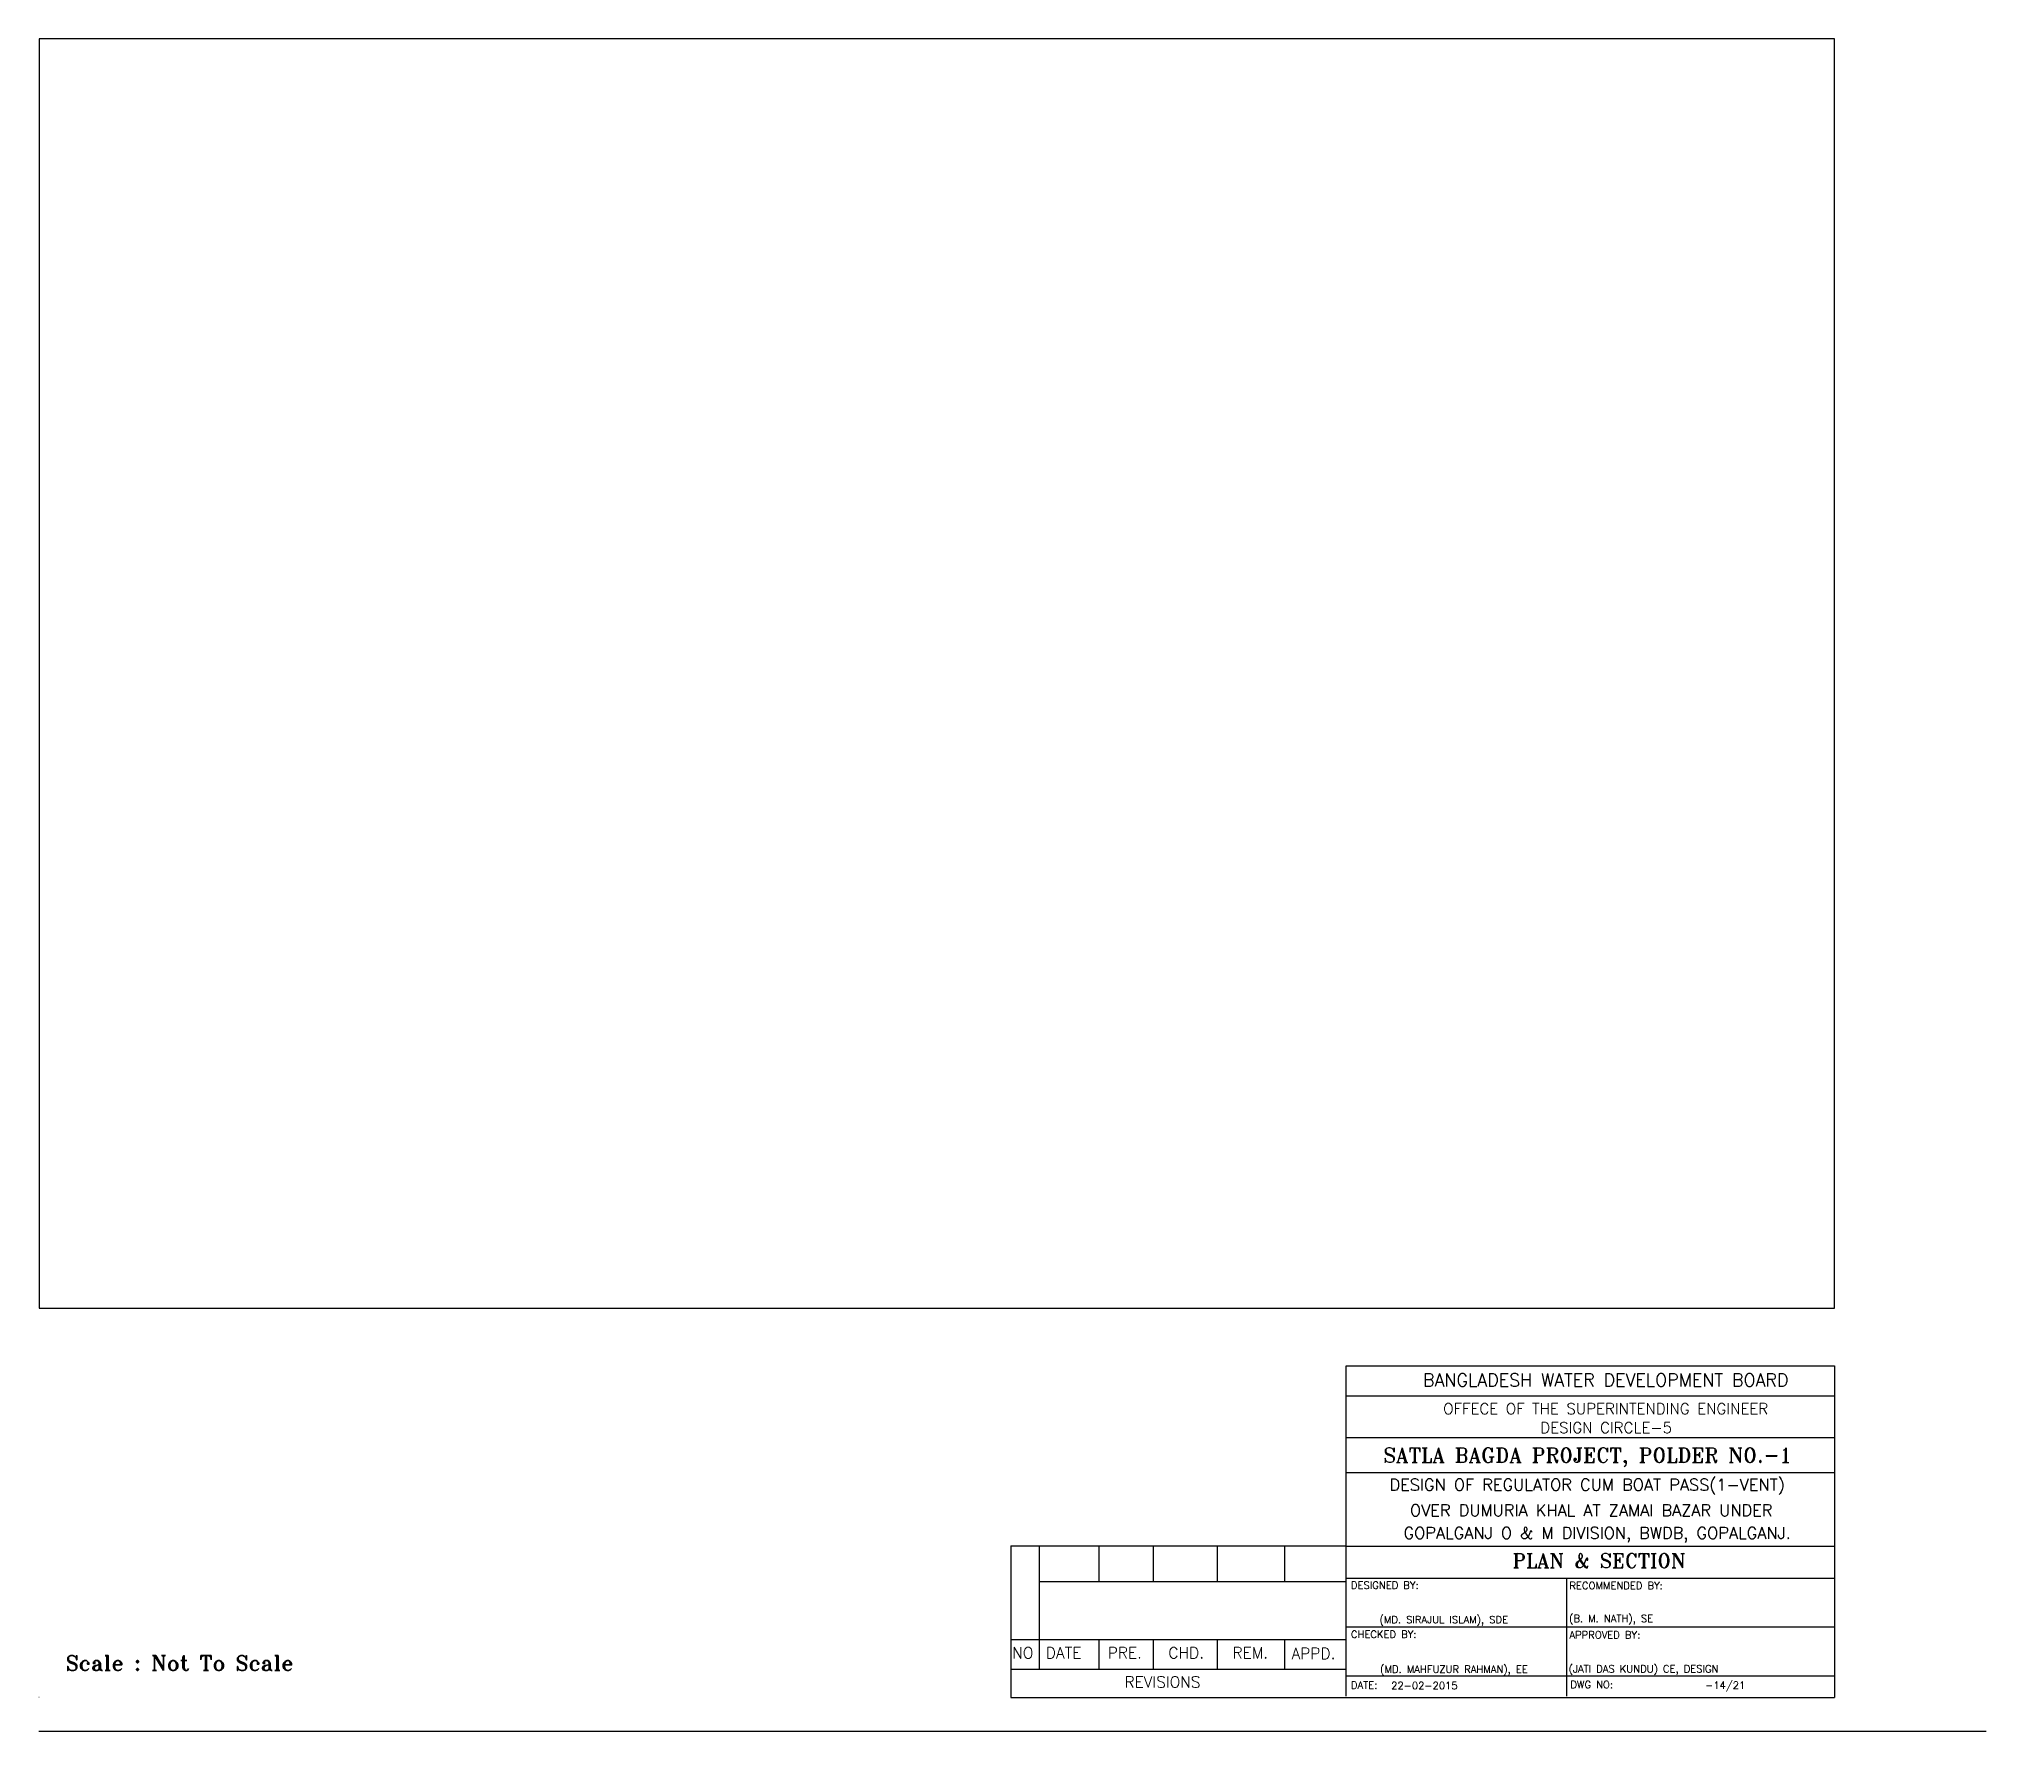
# Paper-space layout 'Layout1' of a CAD drawing. Extents: x 1 to 120388, y -26163 to 78484.
import ezdxf
from ezdxf.enums import TextEntityAlignment as Align

# ---------------------------------------------------------------- set-up
doc = ezdxf.new("R2010")
doc.units = 0
doc.header["$LTSCALE"] = 300
doc.header["$MEASUREMENT"] = 0
doc.layers.get('0').update_dxf_attribs({"linetype": 'CONTINUOUS'})
doc.layers.add('LINE', color=7, linetype='CONTINUOUS')
doc.layers.add('VP Layer', color=240, linetype='CONTINUOUS')
doc.layers.get('VP Layer').off()
doc.styles.add('BIG', font='ROMANT.SHX')

# ---------------------------------------------------------------- blocks, each defined once
blk = doc.blocks.new('B02')
at = {"style": 'BIG'}
blk.add_attdef('12', text='', height=232, dxfattribs=at).set_placement((27895, -27672), align=Align.MIDDLE_LEFT)

psp = doc.layouts.get("Layout1")

# ---------------------------------------------------------------- linework, layer by layer
for p, q in [((80834, -3575), (111010, -3575)), ((80834, -24005), (80834, -3575)), ((80834, -5431), (111010, -5431)), ((80834, -8000), (111010, -8000)), ((80834, -10164), (111010, -10164)), ((60095, -14703), (60095, -24079)), ((60095, -14703), (80834, -14703)), ((61833, -14703), (61833, -22343)), ((65541, -14703), (65541, -16903)), ((68900, -14703), (68900, -16903)), ((72840, -14703), (72840, -16903)), ((77011, -14703), (77011, -16903)), ((80834, -14722), (111010, -14722)), ((80834, -16701), (111010, -16701)), ((61833, -16903), (80834, -16903)), ((80834, -19714), (111010, -19714)), ((60095, -20491), (80834, -20491)), ((65541, -20491), (65541, -22343)), ((68900, -20491), (68900, -22343)), ((72840, -20491), (72840, -22343)), ((77011, -20491), (77011, -22343)), ((60095, -22343), (80834, -22343)), ((80834, -22756), (111010, -22756))]:
    psp.add_line(p, q)
at = {"layer": 'LINE'}
for p, q in [((111010, -3575), (111010, -24079)), ((94450, -16701), (94450, -24005)), ((60095, -24079), (111010, -24079)), ((1, -26163), (120388, -26163))]:
    psp.add_line(p, q, dxfattribs=at)
psp.add_lwpolyline([(15, -5), (111010, -5), (111010, 78484), (15, 78484)], close=True, dxfattribs=at)

# ---------------------------------------------------------------- block references
ref = psp.add_blockref('B02', (46260, 32982), dxfattribs=dict(at, xscale=1.950000000011642, yscale=1.950000000011642, zscale=1.95))
ref.add_attrib('1', 'BANGLADESH WATER DEVELOPMENT BOARD', dxfattribs={"layer": '0', "height": 791.7, "style": 'BIG'}).set_placement((96873, -4450), align=Align.MIDDLE)
ref = psp.add_blockref('B02', (46260, 32982), dxfattribs=dict(at, xscale=1.950000000011642, yscale=1.950000000011642, zscale=1.95))
ref.add_attrib('2', 'OFFECE OF THE SUPERINTENDING ENGINEER', dxfattribs={"layer": '0', "height": 678.6, "style": 'BIG'}).set_placement((96873, -6228), align=Align.MIDDLE_CENTER)
ref = psp.add_blockref('B02', (46260, 32870), dxfattribs=dict(at, xscale=1.950000000011642, yscale=1.950000000011642, zscale=1.95))
ref.add_attrib('3', 'DESIGN CIRCLE-5', dxfattribs={"layer": '0', "height": 678.6, "style": 'BIG'}).set_placement((96901, -7399), align=Align.MIDDLE_CENTER)
ref = psp.add_blockref('B02', (45278, 32526), dxfattribs=dict(at, xscale=1.94512499999837, yscale=1.94512499999837, zscale=1.945125))
ref.add_attrib('4', 'SATLA BAGDA PROJECT, POLDER NO.-1', dxfattribs={"layer": '0', "height": 902.54, "style": 'BIG'}).set_placement((95757, -9238), align=Align.MIDDLE)
ref = psp.add_blockref('B02', (113378, -24802), dxfattribs=dict(at, xscale=2.4375, yscale=2.4375, zscale=2.4375))
ref.add_attrib('5', 'DESIGN OF REGULATOR CUM BOAT PASS(1-VENT)', dxfattribs={"layer": '0', "height": 731.25, "style": 'BIG'}).set_placement((95724, -10982), align=Align.MIDDLE)
ref = psp.add_blockref('B02', (113880, -26330), dxfattribs=dict(at, xscale=2.4375, yscale=2.4375, zscale=2.4375))
ref.add_attrib('5', 'OVER DUMURIA KHAL AT ZAMAI BAZAR UNDER ', dxfattribs={"layer": '0', "height": 731.25, "style": 'BIG'}).set_placement((96226, -12510), align=Align.MIDDLE)
ref = psp.add_blockref('B02', (113744, -27842), dxfattribs=dict(at, xscale=2.4375, yscale=2.4375, zscale=2.4375))
ref.add_attrib('5', ' GOPALGANJ O & M DIVISION, BWDB, GOPALGANJ.', dxfattribs={"layer": '0', "height": 731.25, "style": 'BIG'}).set_placement((96090, -14022), align=Align.MIDDLE)
ref = psp.add_blockref('B02', (71041, 28277), dxfattribs=at)
ref.add_attrib('6', 'PLAN & SECTION', dxfattribs={"layer": '0', "height": 885.99, "style": 'BIG'}).set_placement((96459, -15621), align=Align.MIDDLE)
ref = psp.add_blockref('B02', (46135, 30957), dxfattribs=dict(at, xscale=1.950259999954142, yscale=1.950259999954142, zscale=1.95026))
ref.add_attrib('7', '(MD. SIRAJUL ISLAM), SDE', dxfattribs={"layer": '0', "height": 452.46, "style": 'BIG'}).set_placement((82883, -19274), align=Align.MIDDLE_LEFT)
ref = psp.add_blockref('B02', (57821, 33748), dxfattribs=dict(at, xscale=1.950259999954142, yscale=1.950259999954142, zscale=1.95026))
ref.add_attrib('8', '(B. M. NATH), SE', dxfattribs={"layer": '0', "height": 452.46, "style": 'BIG'}).set_placement((94607, -19201), align=Align.MIDDLE_LEFT)
ref = psp.add_blockref('B02', (-73709, 81061), dxfattribs=dict(at, xscale=4, yscale=4, zscale=4))
ref.add_attrib('7', 'Scale : Not To Scale', dxfattribs={"layer": '0', "height": 928, "style": 'BIG'}).set_placement((1660, -21963), align=Align.MIDDLE_LEFT)
ref = psp.add_blockref('B02', (46135, 30607), dxfattribs=dict(at, xscale=1.950259999954142, yscale=1.950259999954142, zscale=1.95026))
ref.add_attrib('8', '(MD. MAHFUZUR RAHMAN), EE', dxfattribs={"layer": '0', "height": 452.46, "style": 'BIG'}).set_placement((82922, -22341), align=Align.MIDDLE_LEFT)
ref = psp.add_blockref('B02', (43900, 30635), dxfattribs=dict(at, xscale=1.950259999954142, yscale=1.950259999954142, zscale=1.95026))
ref.add_attrib('11', '(JATI DAS KUNDU) CE, DESIGN', dxfattribs={"layer": '0', "height": 452.46, "style": 'BIG'}).set_placement((94577, -22313), align=Align.MIDDLE_LEFT)
ref = psp.add_blockref('B02', (44349, 30591), dxfattribs=dict(at, xscale=1.950259999954142, yscale=1.950259999954142, zscale=1.95026))
ref.add_attrib('9', '22-02-2015', dxfattribs={"layer": '0', "height": 452.5, "style": 'BIG'}).set_placement((83606, -23351), align=Align.MIDDLE_LEFT)
at = {"layer": 'LINE', "xscale": 1.950259999954142, "yscale": 1.950259999954142, "zscale": 1.95026}
psp.add_blockref('B02', (47993, 30635), dxfattribs=at).add_auto_attribs({'12': '  -14/21'})

# ---------------------------------------------------------------- texts
at = {"style": 'BIG'}
for s, p in [('DESIGNED BY:', (81120, -17373)), ('RECOMMENDED BY:', (94626, -17395)), ('CHECKED BY:', (81120, -20406)), ('APPROVED BY:', (94626, -20440)), ('DATE: ', (81120, -23546)), ('DWG NO: ', (94687, -23518))]:
    psp.add_text(s, height=452.4, dxfattribs=at).set_placement(p)
at = {"color": 7, "style": 'BIG'}
for s, p in [('NO', (60180, -21667)), ('DATE', (62252, -21667)), ('PRE.', (66086, -21667)), ('CHD.', (69833, -21667)), ('REM.', (73800, -21667)), ('APPD.', (77451, -21709)), ('REVISIONS', (67120, -23474))]:
    psp.add_text(s, height=693.4, dxfattribs=at).set_placement(p)

# ---------------------------------------------------------------- viewports
at = {"layer": 'LINE'}
psp.add_viewport(center=(5, -24069), size=(8.4, 6.4), view_center_point=(85168.025, 52284.77), view_height=492898.32291, dxfattribs=at)
at = {"layer": 'VP Layer'}
psp.add_viewport(center=(55216, 39326), size=(110299, 78278.66), view_center_point=(-74885.294, 143845.517), view_height=48147.01666, status=3, dxfattribs=at)

doc.saveas('drawing.dxf')
